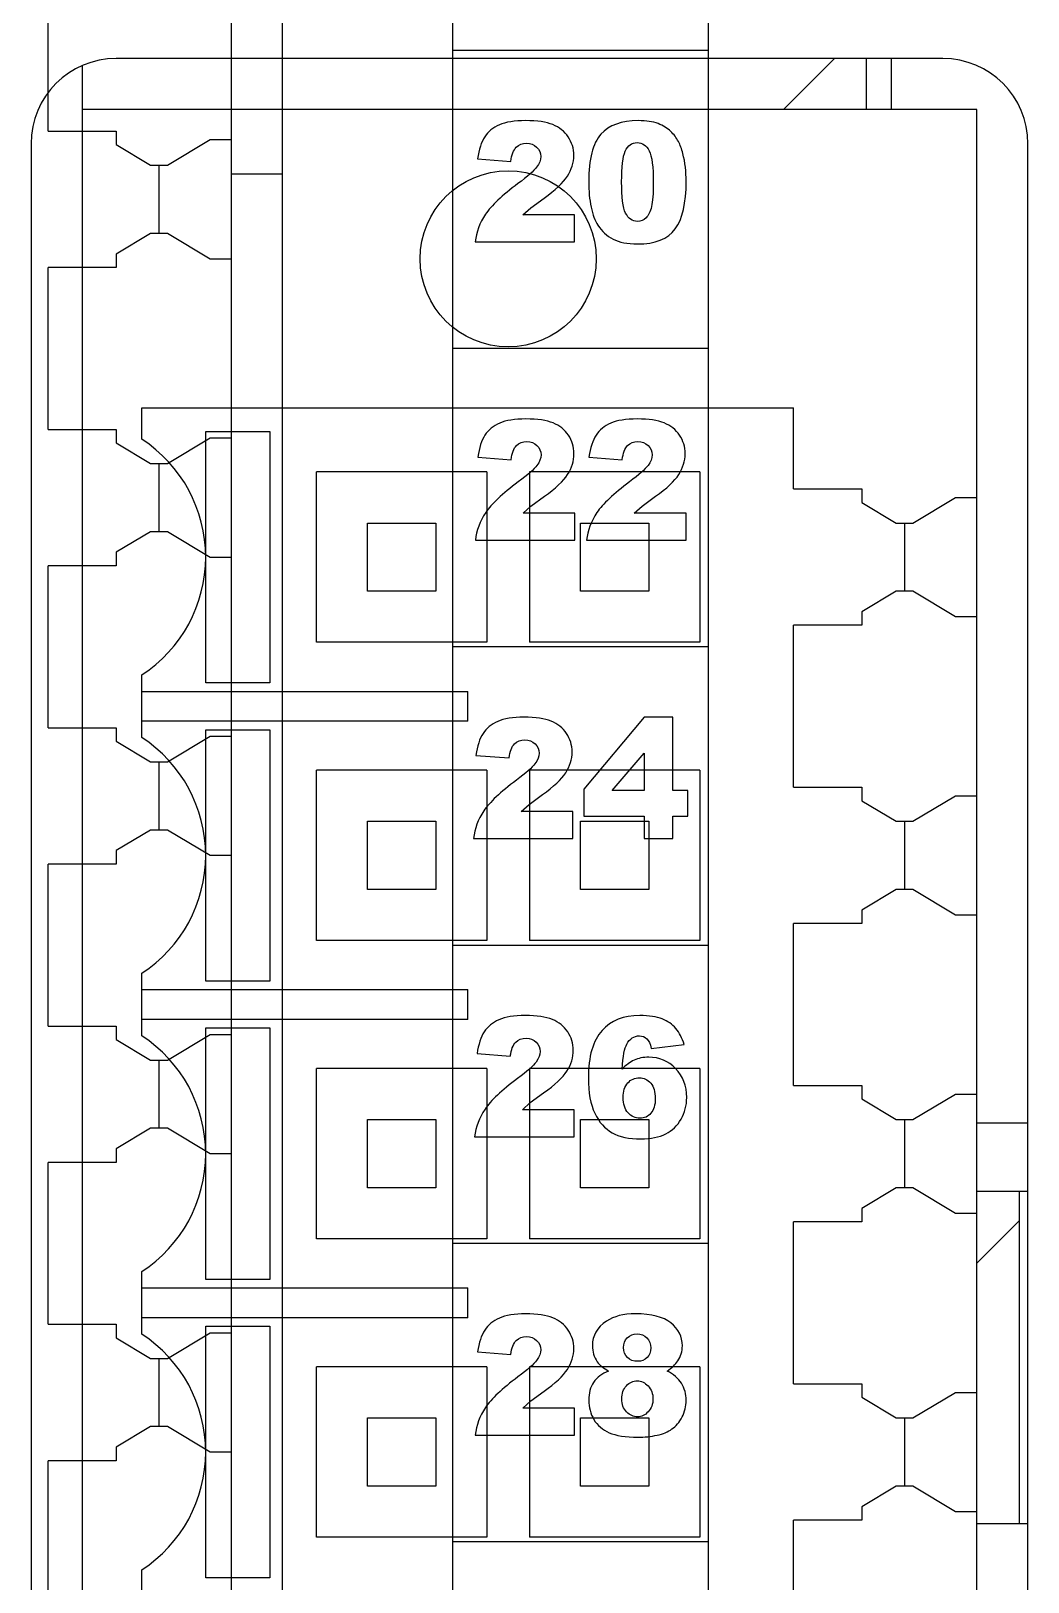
# Model space of a CAD drawing. Header units: millimetres. Extents: x 40 to 522, y -286 to 20.
# Drawn here: x 408.9 to 420.6, y -201.53 to -183.33 of the extents above; entities that cross this region are included whole.
import ezdxf

# ---------------------------------------------------------------- set-up
doc = ezdxf.new("R2010")
doc.units = ezdxf.units.MM
for name, color, linetype in [('1728620000_DXF_CONTINUOUS_LINE', 7, 'Continuous'), ('AIOJ784_4_00DXF_CONTINUOUS_LINE', 7, 'Continuous'), ('AOMJ712I_002DXF_CONTINUOUS_LINE', 7, 'Continuous'), ('IO_CH_PCB_DXF_CONTINUOUS_LINE', 7, 'Continuous'), ('TE_1734099_5DXF_CONTINUOUS_LINE', 7, 'Continuous')]:
    doc.layers.add(name, color=color, linetype=linetype)

# ---------------------------------------------------------------- blocks, each defined once
blk = doc.blocks.new('MOD_DOM724i')
at = {"linetype": 'Continuous'}
for p, q in [((129.251, 51.448), (129.251, 121.448)), ((129.851, 51.848), (129.851, 121.048)), ((131.851, 54.948), (131.851, 117.948)), ((134.851, 54.948), (134.851, 117.948)), ((127.101, 85.498), (127.101, 87.398)), ((131.851, 86.448), (134.851, 86.448)), ((127.101, 85.498), (127.901, 85.498)), ((127.901, 85.498), (127.901, 85.34)), ((128.501, 85.098), (129.001, 85.398)), ((129.001, 85.398), (129.251, 85.398)), ((127.901, 85.34), (128.304, 85.098)), ((132.141, 85.174), (132.53, 85.143)), ((128.304, 85.098), (128.501, 85.098)), ((128.401, 85.098), (128.401, 84.298)), ((129.251, 84.998), (129.851, 84.998)), ((129.251, 84.998), (129.851, 84.998)), ((132.765, 84.599), (132.922, 84.713)), ((132.672, 84.515), (132.765, 84.599)), ((133.279, 84.515), (132.672, 84.515)), ((133.279, 84.198), (133.279, 84.515)), ((128.304, 84.298), (127.901, 84.056)), ((128.501, 84.298), (128.304, 84.298)), ((129.001, 83.997), (128.501, 84.298)), ((132.112, 84.198), (133.279, 84.198)), ((127.901, 83.898), (127.101, 83.898)), ((127.101, 81.998), (127.101, 83.898)), ((127.901, 84.056), (127.901, 83.898)), ((129.251, 83.997), (129.001, 83.997)), ((134.851, 82.948), (131.851, 82.948)), ((127.101, 81.998), (127.901, 81.998)), ((127.901, 81.998), (127.901, 81.84)), ((128.501, 81.598), (129.001, 81.898)), ((129.001, 81.898), (129.251, 81.898)), ((127.901, 81.84), (128.304, 81.598)), ((128.304, 81.598), (128.501, 81.598)), ((128.401, 81.598), (128.401, 80.798)), ((132.144, 81.674), (132.533, 81.643)), ((133.448, 81.674), (133.838, 81.643)), ((132.767, 81.099), (132.925, 81.213)), ((134.072, 81.099), (134.229, 81.213)), ((132.675, 81.015), (132.767, 81.099)), ((133.282, 81.015), (132.675, 81.015)), ((133.282, 80.698), (133.282, 81.015)), ((133.979, 81.015), (134.072, 81.099)), ((134.587, 81.015), (133.979, 81.015)), ((134.587, 80.698), (134.587, 81.015)), ((128.304, 80.798), (127.901, 80.556)), ((128.501, 80.798), (128.304, 80.798)), ((129.001, 80.497), (128.501, 80.798)), ((132.115, 80.698), (133.282, 80.698)), ((133.42, 80.698), (134.587, 80.698)), ((127.901, 80.556), (127.901, 80.398)), ((129.251, 80.497), (129.001, 80.497)), ((127.901, 80.398), (127.101, 80.398)), ((127.101, 78.498), (127.101, 80.398)), ((134.851, 79.448), (131.851, 79.448)), ((134.094, 78.621), (133.386, 77.779)), ((134.433, 78.621), (134.094, 78.621)), ((134.433, 77.761), (134.433, 78.621)), ((127.101, 78.498), (127.901, 78.498)), ((127.901, 78.498), (127.901, 78.34)), ((127.901, 78.34), (128.304, 78.098)), ((128.501, 78.098), (129.001, 78.398)), ((129.001, 78.398), (129.251, 78.398)), ((128.304, 78.098), (128.501, 78.098)), ((128.401, 78.098), (128.401, 77.298)), ((132.121, 78.174), (132.511, 78.143)), ((133.719, 77.761), (134.094, 78.201)), ((134.094, 78.201), (134.094, 77.761)), ((132.745, 77.599), (132.902, 77.713)), ((133.386, 77.779), (133.386, 77.459)), ((134.094, 77.761), (133.719, 77.761)), ((134.609, 77.761), (134.433, 77.761)), ((134.609, 77.459), (134.609, 77.761)), ((132.652, 77.515), (132.745, 77.599)), ((133.26, 77.515), (132.652, 77.515)), ((133.26, 77.198), (133.26, 77.515)), ((133.386, 77.459), (134.094, 77.459)), ((134.094, 77.459), (134.094, 77.198)), ((134.433, 77.459), (134.609, 77.459)), ((134.433, 77.198), (134.433, 77.459)), ((128.304, 77.298), (127.901, 77.056)), ((128.501, 77.298), (128.304, 77.298)), ((129.001, 76.997), (128.501, 77.298)), ((132.093, 77.198), (133.26, 77.198)), ((134.094, 77.198), (134.433, 77.198)), ((127.901, 77.056), (127.901, 76.898)), ((129.251, 76.997), (129.001, 76.997)), ((127.901, 76.898), (127.101, 76.898)), ((127.101, 74.998), (127.101, 76.898)), ((131.851, 75.948), (134.851, 75.948)), ((127.101, 74.998), (127.901, 74.998)), ((127.901, 74.998), (127.901, 74.84)), ((127.901, 74.84), (128.304, 74.598)), ((128.501, 74.598), (129.001, 74.898)), ((129.001, 74.898), (129.251, 74.898)), ((132.135, 74.674), (132.525, 74.643)), ((134.179, 74.735), (134.565, 74.782)), ((128.304, 74.598), (128.501, 74.598)), ((128.401, 74.598), (128.401, 73.798)), ((132.666, 74.015), (132.759, 74.099)), ((132.759, 74.099), (132.916, 74.213)), ((133.273, 74.015), (132.666, 74.015)), ((133.273, 73.698), (133.273, 74.015)), ((128.304, 73.798), (127.901, 73.556)), ((128.501, 73.798), (128.304, 73.798)), ((129.001, 73.497), (128.501, 73.798)), ((127.901, 73.556), (127.901, 73.398)), ((132.106, 73.698), (133.273, 73.698)), ((127.901, 73.398), (127.101, 73.398)), ((127.101, 71.498), (127.101, 73.398)), ((129.251, 73.497), (129.001, 73.497)), ((134.851, 72.448), (131.851, 72.448)), ((127.101, 71.498), (127.901, 71.498)), ((127.901, 71.498), (127.901, 71.34)), ((127.901, 71.34), (128.304, 71.098)), ((128.501, 71.098), (129.001, 71.398)), ((129.001, 71.398), (129.251, 71.398)), ((132.141, 71.174), (132.53, 71.143)), ((128.304, 71.098), (128.501, 71.098)), ((128.401, 71.098), (128.401, 70.298)), ((132.765, 70.599), (132.922, 70.713)), ((132.672, 70.515), (132.765, 70.599)), ((133.279, 70.515), (132.672, 70.515)), ((133.279, 70.198), (133.279, 70.515)), ((128.304, 70.298), (127.901, 70.056)), ((128.501, 70.298), (128.304, 70.298)), ((129.001, 69.997), (128.501, 70.298)), ((132.112, 70.198), (133.279, 70.198)), ((127.901, 69.898), (127.101, 69.898)), ((127.101, 67.998), (127.101, 69.898)), ((127.901, 70.056), (127.901, 69.898)), ((129.251, 69.997), (129.001, 69.997)), ((134.851, 68.948), (131.851, 68.948))]:
    blk.add_line(p, q, dxfattribs=at)
blk.add_arc((134.025, 71.245), 1.071, 270.0061, 282.0044, dxfattribs=at)
for points in [[(132.397, 85.572), (132.322, 85.539), (132.265, 85.492), (132.225, 85.431)], [(132.705, 85.621), (132.573, 85.621), (132.471, 85.604), (132.397, 85.572)], [(133.024, 85.574), (132.948, 85.605), (132.842, 85.621), (132.705, 85.621)], [(133.204, 85.43), (133.16, 85.495), (133.101, 85.543), (133.024, 85.574)], [(134.027, 85.621), (133.83, 85.621), (133.684, 85.568), (133.589, 85.462)], [(134.259, 85.586), (134.198, 85.609), (134.12, 85.621), (134.027, 85.621)], [(134.407, 85.495), (134.369, 85.533), (134.319, 85.563), (134.259, 85.586)], [(132.225, 85.431), (132.184, 85.369), (132.156, 85.283), (132.141, 85.174)], [(132.594, 85.308), (132.625, 85.339), (132.666, 85.355), (132.716, 85.355)], [(132.716, 85.355), (132.763, 85.355), (132.803, 85.34), (132.834, 85.309)], [(133.27, 85.214), (133.27, 85.294), (133.248, 85.365), (133.204, 85.43)], [(133.589, 85.462), (133.493, 85.355), (133.445, 85.169), (133.445, 84.903)], [(133.874, 85.264), (133.903, 85.329), (133.949, 85.363), (134.014, 85.363)], [(134.014, 85.363), (134.077, 85.363), (134.123, 85.33), (134.155, 85.266)], [(134.497, 85.378), (134.475, 85.419), (134.445, 85.458), (134.407, 85.495)], [(134.55, 85.235), (134.537, 85.289), (134.519, 85.337), (134.497, 85.378)], [(132.53, 85.143), (132.541, 85.221), (132.562, 85.277), (132.594, 85.308)], [(132.834, 85.309), (132.866, 85.279), (132.882, 85.242), (132.882, 85.2)], [(132.882, 85.2), (132.882, 85.16), (132.866, 85.119), (132.834, 85.075)], [(133.194, 84.969), (133.244, 85.047), (133.27, 85.128), (133.27, 85.214)], [(133.831, 84.902), (133.831, 85.078), (133.845, 85.199), (133.874, 85.264)], [(134.155, 85.266), (134.186, 85.202), (134.203, 85.077), (134.203, 84.892)], [(134.589, 84.908), (134.589, 85.021), (134.576, 85.13), (134.55, 85.235)], [(132.834, 85.075), (132.802, 85.031), (132.729, 84.966), (132.615, 84.882)], [(132.615, 84.882), (132.428, 84.744), (132.301, 84.623), (132.233, 84.522)], [(132.922, 84.713), (133.054, 84.806), (133.144, 84.891), (133.194, 84.969)], [(133.445, 84.903), (133.445, 84.794), (133.454, 84.696), (133.473, 84.606)], [(133.878, 84.537), (133.846, 84.601), (133.831, 84.724), (133.831, 84.902)], [(134.203, 84.892), (134.203, 84.765), (134.195, 84.671), (134.182, 84.612)], [(134.461, 84.35), (134.546, 84.468), (134.589, 84.654), (134.589, 84.908)], [(132.233, 84.522), (132.166, 84.421), (132.126, 84.312), (132.112, 84.198)], [(133.473, 84.606), (133.492, 84.517), (133.518, 84.447), (133.552, 84.395)], [(134.015, 84.439), (133.955, 84.439), (133.909, 84.472), (133.878, 84.537)], [(134.118, 84.48), (134.089, 84.453), (134.055, 84.439), (134.015, 84.439)], [(134.182, 84.612), (134.168, 84.552), (134.146, 84.508), (134.118, 84.48)], [(133.552, 84.395), (133.598, 84.323), (133.658, 84.267), (133.731, 84.23)], [(134.016, 84.174), (134.226, 84.174), (134.374, 84.232), (134.461, 84.35)], [(133.731, 84.23), (133.803, 84.193), (133.898, 84.174), (134.016, 84.174)], [(132.4, 82.072), (132.325, 82.039), (132.268, 81.992), (132.227, 81.931)], [(132.708, 82.121), (132.576, 82.121), (132.474, 82.104), (132.4, 82.072)], [(133.027, 82.074), (132.951, 82.105), (132.845, 82.121), (132.708, 82.121)], [(133.207, 81.93), (133.163, 81.995), (133.103, 82.043), (133.027, 82.074)], [(133.704, 82.072), (133.63, 82.039), (133.572, 81.992), (133.532, 81.931)], [(134.013, 82.121), (133.881, 82.121), (133.779, 82.104), (133.704, 82.072)], [(134.331, 82.074), (134.255, 82.105), (134.149, 82.121), (134.013, 82.121)], [(134.511, 81.93), (134.467, 81.995), (134.408, 82.043), (134.331, 82.074)], [(132.227, 81.931), (132.187, 81.869), (132.159, 81.783), (132.144, 81.674)], [(133.272, 81.714), (133.272, 81.794), (133.25, 81.865), (133.207, 81.93)], [(133.532, 81.931), (133.491, 81.869), (133.463, 81.783), (133.448, 81.674)], [(134.577, 81.714), (134.577, 81.794), (134.555, 81.865), (134.511, 81.93)], [(132.533, 81.643), (132.544, 81.721), (132.565, 81.777), (132.597, 81.808)], [(132.597, 81.808), (132.628, 81.839), (132.669, 81.855), (132.719, 81.855)], [(132.719, 81.855), (132.766, 81.855), (132.805, 81.84), (132.837, 81.809)], [(132.837, 81.809), (132.868, 81.779), (132.885, 81.742), (132.885, 81.7)], [(133.197, 81.469), (133.247, 81.547), (133.272, 81.628), (133.272, 81.714)], [(133.838, 81.643), (133.848, 81.721), (133.869, 81.777), (133.901, 81.808)], [(133.901, 81.808), (133.932, 81.839), (133.973, 81.855), (134.023, 81.855)], [(134.023, 81.855), (134.071, 81.855), (134.11, 81.84), (134.141, 81.809)], [(134.141, 81.809), (134.173, 81.779), (134.189, 81.742), (134.189, 81.7)], [(134.502, 81.469), (134.551, 81.547), (134.577, 81.628), (134.577, 81.714)], [(132.837, 81.575), (132.805, 81.531), (132.732, 81.466), (132.618, 81.382)], [(132.885, 81.7), (132.885, 81.66), (132.868, 81.619), (132.837, 81.575)], [(134.141, 81.575), (134.109, 81.531), (134.036, 81.466), (133.923, 81.382)], [(134.189, 81.7), (134.189, 81.66), (134.173, 81.619), (134.141, 81.575)], [(132.618, 81.382), (132.431, 81.244), (132.304, 81.123), (132.236, 81.022)], [(132.925, 81.213), (133.057, 81.306), (133.147, 81.391), (133.197, 81.469)], [(133.923, 81.382), (133.736, 81.244), (133.609, 81.123), (133.541, 81.022)], [(134.229, 81.213), (134.361, 81.306), (134.452, 81.391), (134.502, 81.469)], [(132.236, 81.022), (132.168, 80.921), (132.128, 80.812), (132.115, 80.698)], [(133.541, 81.022), (133.473, 80.921), (133.433, 80.812), (133.42, 80.698)], [(132.686, 78.621), (132.554, 78.621), (132.452, 78.604), (132.377, 78.572)], [(133.004, 78.574), (132.928, 78.605), (132.822, 78.621), (132.686, 78.621)], [(132.377, 78.572), (132.303, 78.539), (132.245, 78.492), (132.205, 78.431)], [(133.184, 78.43), (133.14, 78.495), (133.081, 78.543), (133.004, 78.574)], [(132.205, 78.431), (132.164, 78.369), (132.137, 78.283), (132.121, 78.174)], [(132.511, 78.143), (132.521, 78.221), (132.542, 78.277), (132.574, 78.308)], [(132.574, 78.308), (132.605, 78.339), (132.646, 78.355), (132.696, 78.355)], [(132.696, 78.355), (132.744, 78.355), (132.783, 78.34), (132.815, 78.309)], [(132.815, 78.309), (132.846, 78.279), (132.862, 78.242), (132.862, 78.2)], [(133.25, 78.214), (133.25, 78.294), (133.228, 78.365), (133.184, 78.43)], [(132.814, 78.075), (132.782, 78.031), (132.709, 77.966), (132.596, 77.882)], [(132.862, 78.2), (132.862, 78.16), (132.846, 78.119), (132.814, 78.075)], [(133.175, 77.969), (133.224, 78.047), (133.25, 78.128), (133.25, 78.214)], [(132.902, 77.713), (133.034, 77.806), (133.125, 77.891), (133.175, 77.969)], [(132.596, 77.882), (132.409, 77.744), (132.282, 77.623), (132.214, 77.522)], [(132.214, 77.522), (132.146, 77.421), (132.106, 77.312), (132.093, 77.198)], [(132.391, 75.072), (132.317, 75.039), (132.259, 74.992), (132.219, 74.931)], [(132.699, 75.121), (132.568, 75.121), (132.465, 75.104), (132.391, 75.072)], [(133.018, 75.074), (132.942, 75.105), (132.836, 75.121), (132.699, 75.121)], [(133.198, 74.93), (133.154, 74.995), (133.095, 75.043), (133.018, 75.074)], [(134.043, 75.121), (133.854, 75.121), (133.707, 75.062), (133.601, 74.945)], [(134.307, 75.082), (134.242, 75.108), (134.154, 75.121), (134.043, 75.121)], [(134.468, 74.969), (134.425, 75.019), (134.372, 75.056), (134.307, 75.082)], [(132.219, 74.931), (132.178, 74.869), (132.15, 74.783), (132.135, 74.674)], [(132.525, 74.643), (132.535, 74.721), (132.556, 74.777), (132.588, 74.808)], [(132.588, 74.808), (132.619, 74.839), (132.66, 74.855), (132.71, 74.855)], [(132.71, 74.855), (132.758, 74.855), (132.797, 74.84), (132.828, 74.809)], [(132.828, 74.809), (132.86, 74.779), (132.876, 74.742), (132.876, 74.7)], [(133.264, 74.714), (133.264, 74.794), (133.242, 74.865), (133.198, 74.93)], [(133.601, 74.945), (133.494, 74.827), (133.441, 74.642), (133.441, 74.39)], [(133.892, 74.787), (133.927, 74.85), (133.976, 74.883), (134.039, 74.883)], [(134.039, 74.883), (134.074, 74.883), (134.103, 74.871), (134.127, 74.849)], [(134.127, 74.849), (134.151, 74.826), (134.168, 74.788), (134.179, 74.735)], [(134.565, 74.782), (134.543, 74.857), (134.51, 74.92), (134.468, 74.969)], [(132.876, 74.7), (132.876, 74.66), (132.86, 74.619), (132.828, 74.575)], [(133.189, 74.469), (133.238, 74.547), (133.264, 74.628), (133.264, 74.714)], [(133.836, 74.493), (133.847, 74.643), (133.866, 74.741), (133.892, 74.787)], [(134.149, 74.632), (134.084, 74.632), (134.028, 74.62), (133.979, 74.597)], [(134.465, 74.498), (134.379, 74.587), (134.273, 74.632), (134.149, 74.632)], [(132.828, 74.575), (132.796, 74.531), (132.723, 74.466), (132.61, 74.382)], [(132.916, 74.213), (133.048, 74.306), (133.139, 74.391), (133.189, 74.469)], [(133.979, 74.597), (133.929, 74.574), (133.882, 74.54), (133.836, 74.493)], [(134.595, 74.159), (134.595, 74.295), (134.551, 74.408), (134.465, 74.498)], [(132.61, 74.382), (132.423, 74.244), (132.296, 74.123), (132.228, 74.022)], [(133.441, 74.39), (133.441, 74.217), (133.466, 74.079), (133.517, 73.974)], [(133.849, 74.159), (133.849, 74.233), (133.867, 74.291), (133.904, 74.331)], [(133.904, 74.331), (133.94, 74.371), (133.986, 74.391), (134.04, 74.391)], [(134.04, 74.391), (134.093, 74.391), (134.137, 74.37), (134.172, 74.328)], [(134.172, 74.328), (134.208, 74.287), (134.226, 74.227), (134.226, 74.148)], [(133.907, 73.98), (133.868, 74.023), (133.849, 74.082), (133.849, 74.159)], [(134.226, 74.148), (134.226, 74.071), (134.209, 74.013), (134.175, 73.974)], [(134.529, 73.906), (134.573, 73.982), (134.595, 74.066), (134.595, 74.159)], [(132.228, 74.022), (132.16, 73.921), (132.12, 73.812), (132.106, 73.698)], [(133.517, 73.974), (133.568, 73.868), (133.635, 73.793), (133.72, 73.745)], [(134.047, 73.916), (133.992, 73.916), (133.945, 73.937), (133.907, 73.98)], [(134.175, 73.974), (134.141, 73.935), (134.098, 73.916), (134.047, 73.916)], [(134.348, 73.732), (134.425, 73.771), (134.485, 73.829), (134.529, 73.906)], [(133.72, 73.745), (133.804, 73.698), (133.917, 73.674), (134.057, 73.674)], [(134.057, 73.674), (134.174, 73.674), (134.27, 73.694), (134.348, 73.732)], [(132.397, 71.572), (132.322, 71.539), (132.265, 71.492), (132.225, 71.431)], [(132.705, 71.621), (132.573, 71.621), (132.471, 71.604), (132.397, 71.572)], [(133.024, 71.574), (132.948, 71.605), (132.842, 71.621), (132.705, 71.621)], [(133.204, 71.43), (133.16, 71.495), (133.101, 71.543), (133.024, 71.574)], [(133.654, 71.535), (133.543, 71.461), (133.488, 71.365), (133.488, 71.248)], [(133.994, 71.621), (133.853, 71.621), (133.739, 71.593), (133.654, 71.535)], [(134.409, 71.514), (134.319, 71.585), (134.182, 71.621), (133.994, 71.621)], [(132.225, 71.431), (132.184, 71.369), (132.156, 71.283), (132.141, 71.174)], [(132.594, 71.308), (132.625, 71.339), (132.666, 71.355), (132.716, 71.355)], [(132.716, 71.355), (132.763, 71.355), (132.803, 71.34), (132.834, 71.309)], [(133.27, 71.214), (133.27, 71.294), (133.248, 71.365), (133.204, 71.43)], [(133.854, 71.225), (133.854, 71.272), (133.868, 71.31), (133.898, 71.34)], [(133.898, 71.34), (133.928, 71.369), (133.966, 71.385), (134.014, 71.385)], [(134.014, 71.385), (134.059, 71.385), (134.098, 71.369), (134.128, 71.339)], [(134.128, 71.339), (134.158, 71.308), (134.173, 71.269), (134.173, 71.221)], [(134.544, 71.245), (134.544, 71.353), (134.499, 71.443), (134.409, 71.514)], [(132.53, 71.143), (132.541, 71.221), (132.562, 71.277), (132.594, 71.308)], [(132.834, 71.309), (132.866, 71.279), (132.882, 71.242), (132.882, 71.2)], [(132.882, 71.2), (132.882, 71.16), (132.866, 71.119), (132.834, 71.075)], [(133.194, 70.969), (133.244, 71.047), (133.27, 71.128), (133.27, 71.214)], [(133.488, 71.248), (133.488, 71.176), (133.507, 71.113), (133.545, 71.059)], [(133.899, 71.108), (133.868, 71.137), (133.854, 71.176), (133.854, 71.225)], [(134.173, 71.221), (134.173, 71.174), (134.159, 71.136), (134.13, 71.107)], [(134.49, 71.069), (134.525, 71.123), (134.544, 71.182), (134.544, 71.245)], [(132.834, 71.075), (132.802, 71.031), (132.729, 70.966), (132.615, 70.882)], [(133.545, 71.059), (133.573, 71.019), (133.618, 70.983), (133.679, 70.95)], [(134.02, 71.064), (133.97, 71.064), (133.929, 71.078), (133.899, 71.108)], [(134.13, 71.107), (134.101, 71.078), (134.064, 71.064), (134.02, 71.064)], [(134.364, 70.95), (134.421, 70.988), (134.463, 71.027), (134.49, 71.069)], [(132.615, 70.882), (132.428, 70.744), (132.301, 70.623), (132.233, 70.522)], [(132.922, 70.713), (133.054, 70.806), (133.144, 70.891), (133.194, 70.969)], [(133.503, 70.817), (133.464, 70.76), (133.445, 70.691), (133.445, 70.609)], [(133.679, 70.95), (133.599, 70.919), (133.541, 70.875), (133.503, 70.817)], [(133.887, 70.777), (133.923, 70.815), (133.965, 70.835), (134.014, 70.835)], [(134.014, 70.835), (134.062, 70.835), (134.105, 70.814), (134.142, 70.775)], [(134.533, 70.806), (134.496, 70.865), (134.439, 70.914), (134.364, 70.95)], [(134.589, 70.607), (134.589, 70.68), (134.57, 70.746), (134.533, 70.806)], [(133.445, 70.609), (133.445, 70.525), (133.465, 70.449), (133.506, 70.381)], [(133.833, 70.623), (133.833, 70.687), (133.85, 70.739), (133.887, 70.777)], [(133.889, 70.47), (133.851, 70.51), (133.833, 70.56), (133.833, 70.623)], [(134.142, 70.775), (134.18, 70.735), (134.199, 70.685), (134.199, 70.623)], [(134.199, 70.623), (134.199, 70.562), (134.18, 70.512), (134.143, 70.472)], [(134.541, 70.411), (134.573, 70.472), (134.589, 70.537), (134.589, 70.607)], [(132.233, 70.522), (132.166, 70.421), (132.126, 70.312), (132.112, 70.198)], [(134.018, 70.412), (133.97, 70.412), (133.927, 70.432), (133.889, 70.47)], [(134.143, 70.472), (134.106, 70.432), (134.064, 70.412), (134.018, 70.412)], [(133.506, 70.381), (133.547, 70.312), (133.607, 70.261), (133.685, 70.226)], [(134.248, 70.197), (134.317, 70.212), (134.375, 70.237), (134.422, 70.27)], [(134.422, 70.27), (134.469, 70.303), (134.508, 70.349), (134.541, 70.411)], [(133.685, 70.226), (133.763, 70.192), (133.876, 70.174), (134.025, 70.174)]]:
    blk.add_open_spline(points, degree=3, dxfattribs=at)
blk = doc.blocks.new('MOD_AOM712i')
at = {"layer": '1728620000_DXF_CONTINUOUS_LINE', "color": 7, "linetype": 'Continuous'}
for p, q in [((7.5, 85.75), (7.5, 15.75)), ((18, 85.75), (7.5, 85.75)), ((18, 15.75), (18, 85.75)), ((8.2, 81.883), (8.2, 82.25)), ((8.2, 82.25), (15.85, 82.25)), ((15.85, 81.3), (15.85, 82.25)), ((8.95, 80.504), (8.95, 81.975)), ((8.95, 81.975), (9.702, 81.975)), ((9.702, 81.975), (9.702, 79.025)), ((10.25, 79.5), (10.25, 81.5)), ((12.25, 81.5), (10.25, 81.5)), ((12.25, 81.5), (12.25, 79.5)), ((12.75, 81.5), (12.75, 79.5)), ((14.75, 81.5), (12.75, 81.5)), ((14.75, 81.5), (14.75, 79.5)), ((15.85, 81.3), (16.65, 81.3)), ((16.65, 81.3), (16.65, 81.142)), ((17.25, 80.9), (17.75, 81.2)), ((17.75, 81.2), (18, 81.2)), ((16.65, 81.142), (17.053, 80.9)), ((10.85, 80.1), (10.85, 80.9)), ((10.85, 80.9), (11.65, 80.9)), ((11.65, 80.9), (11.65, 80.1)), ((13.35, 80.1), (13.35, 80.9)), ((13.35, 80.9), (14.15, 80.9)), ((14.15, 80.9), (14.15, 80.1)), ((17.053, 80.9), (17.25, 80.9)), ((17.15, 80.9), (17.15, 80.1)), ((8.95, 79.025), (8.95, 80.496)), ((11.65, 80.1), (10.85, 80.1)), ((14.15, 80.1), (13.35, 80.1)), ((17.053, 80.1), (16.65, 79.858)), ((17.25, 80.1), (17.053, 80.1)), ((17.75, 79.8), (17.25, 80.1)), ((16.65, 79.858), (16.65, 79.7)), ((18, 79.8), (17.75, 79.8)), ((15.85, 77.8), (15.85, 79.7)), ((16.65, 79.7), (15.85, 79.7)), ((12.25, 79.5), (10.25, 79.5)), ((14.75, 79.5), (12.75, 79.5)), ((8.2, 78.383), (8.2, 79.117)), ((9.702, 79.025), (8.95, 79.025)), ((8.2, 78.925), (12.025, 78.925)), ((12.025, 78.575), (12.025, 78.925)), ((12.025, 78.575), (8.2, 78.575)), ((8.95, 77.004), (8.95, 78.475)), ((8.95, 78.475), (9.702, 78.475)), ((9.702, 78.475), (9.702, 75.525)), ((10.25, 76), (10.25, 78)), ((12.25, 78), (10.25, 78)), ((12.25, 78), (12.25, 76)), ((12.75, 78), (12.75, 76)), ((14.75, 78), (12.75, 78)), ((14.75, 78), (14.75, 76)), ((15.85, 77.8), (16.65, 77.8)), ((16.65, 77.8), (16.65, 77.642)), ((16.65, 77.642), (17.053, 77.4)), ((17.25, 77.4), (17.75, 77.7)), ((17.75, 77.7), (18, 77.7)), ((10.85, 76.6), (10.85, 77.4)), ((10.85, 77.4), (11.65, 77.4)), ((11.65, 77.4), (11.65, 76.6)), ((13.35, 76.6), (13.35, 77.4)), ((13.35, 77.4), (14.15, 77.4)), ((14.15, 77.4), (14.15, 76.6)), ((17.053, 77.4), (17.25, 77.4)), ((17.15, 77.4), (17.15, 76.6)), ((8.95, 75.525), (8.95, 76.996)), ((11.65, 76.6), (10.85, 76.6)), ((14.15, 76.6), (13.35, 76.6)), ((17.053, 76.6), (16.65, 76.358)), ((17.25, 76.6), (17.053, 76.6)), ((17.75, 76.3), (17.25, 76.6)), ((16.65, 76.358), (16.65, 76.2)), ((18, 76.3), (17.75, 76.3)), ((15.85, 74.3), (15.85, 76.2)), ((16.65, 76.2), (15.85, 76.2)), ((12.25, 76), (10.25, 76)), ((14.75, 76), (12.75, 76)), ((8.2, 74.883), (8.2, 75.617)), ((9.702, 75.525), (8.95, 75.525)), ((8.2, 75.425), (12.025, 75.425)), ((12.025, 75.075), (12.025, 75.425)), ((12.025, 75.075), (8.2, 75.075)), ((8.95, 73.504), (8.95, 74.975)), ((8.95, 74.975), (9.702, 74.975)), ((9.702, 74.975), (9.702, 72.025)), ((10.25, 72.5), (10.25, 74.5)), ((12.25, 74.5), (10.25, 74.5)), ((12.25, 74.5), (12.25, 72.5)), ((12.75, 74.5), (12.75, 72.5)), ((14.75, 74.5), (12.75, 74.5)), ((14.75, 74.5), (14.75, 72.5)), ((15.85, 74.3), (16.65, 74.3)), ((16.65, 74.3), (16.65, 74.142)), ((16.65, 74.142), (17.053, 73.9)), ((17.25, 73.9), (17.75, 74.2)), ((17.75, 74.2), (18, 74.2)), ((10.85, 73.1), (10.85, 73.9)), ((10.85, 73.9), (11.65, 73.9)), ((11.65, 73.9), (11.65, 73.1)), ((13.35, 73.1), (13.35, 73.9)), ((13.35, 73.9), (14.15, 73.9)), ((14.15, 73.9), (14.15, 73.1)), ((17.053, 73.9), (17.25, 73.9)), ((17.15, 73.9), (17.15, 73.1)), ((8.95, 72.025), (8.95, 73.496)), ((11.65, 73.1), (10.85, 73.1)), ((14.15, 73.1), (13.35, 73.1)), ((17.053, 73.1), (16.65, 72.858)), ((17.25, 73.1), (17.053, 73.1)), ((17.75, 72.8), (17.25, 73.1)), ((16.65, 72.858), (16.65, 72.7)), ((18, 72.8), (17.75, 72.8)), ((15.85, 70.8), (15.85, 72.7)), ((16.65, 72.7), (15.85, 72.7)), ((12.25, 72.5), (10.25, 72.5)), ((14.75, 72.5), (12.75, 72.5)), ((8.2, 71.383), (8.2, 72.117)), ((8.2, 71.925), (12.025, 71.925)), ((9.702, 72.025), (8.95, 72.025)), ((12.025, 71.575), (12.025, 71.925)), ((12.025, 71.575), (8.2, 71.575)), ((8.95, 70.004), (8.95, 71.475)), ((8.95, 71.475), (9.702, 71.475)), ((9.702, 71.475), (9.702, 68.525)), ((10.25, 69), (10.25, 71)), ((12.25, 71), (10.25, 71)), ((12.25, 71), (12.25, 69)), ((12.75, 71), (12.75, 69)), ((14.75, 71), (12.75, 71)), ((14.75, 71), (14.75, 69)), ((15.85, 70.8), (16.65, 70.8)), ((16.65, 70.8), (16.65, 70.642)), ((16.65, 70.642), (17.053, 70.4)), ((17.25, 70.4), (17.75, 70.7)), ((17.75, 70.7), (18, 70.7)), ((10.85, 69.6), (10.85, 70.4)), ((10.85, 70.4), (11.65, 70.4)), ((11.65, 70.4), (11.65, 69.6)), ((13.35, 69.6), (13.35, 70.4)), ((13.35, 70.4), (14.15, 70.4)), ((14.15, 70.4), (14.15, 69.6)), ((17.053, 70.4), (17.25, 70.4)), ((17.15, 70.4), (17.15, 69.6)), ((8.95, 68.525), (8.95, 69.996)), ((11.65, 69.6), (10.85, 69.6)), ((14.15, 69.6), (13.35, 69.6)), ((17.053, 69.6), (16.65, 69.358)), ((17.25, 69.6), (17.053, 69.6)), ((17.75, 69.3), (17.25, 69.6)), ((16.65, 69.358), (16.65, 69.2)), ((15.85, 67.3), (15.85, 69.2)), ((16.65, 69.2), (15.85, 69.2)), ((18, 69.3), (17.75, 69.3)), ((12.25, 69), (10.25, 69)), ((14.75, 69), (12.75, 69)), ((8.2, 67.883), (8.2, 68.617)), ((9.702, 68.525), (8.95, 68.525))]:
    blk.add_line(p, q, dxfattribs=at)
blk.add_circle((12.5, 84), 1.033, dxfattribs=at)
for centre in [(7.3, 80.5), (7.3, 77), (7.3, 73.5), (7.3, 70)]:
    blk.add_arc(centre, 1.65, 303.0557, 56.9443, dxfattribs=at)
at = {"layer": 'AIOJ784_4_00DXF_CONTINUOUS_LINE', "color": 2, "linetype": 'Continuous'}
for p, q in [((15.729, 85.75), (16.329, 86.35)), ((18, 72.216), (18.5, 72.716))]:
    blk.add_line(p, q, dxfattribs=at)
at = {"layer": 'AIOJ784_4_00DXF_CONTINUOUS_LINE', "color": 7, "linetype": 'Continuous'}
blk.add_line((16.7, 86.35), (16.7, 85.75), dxfattribs=at)
at = {"layer": 'AOMJ712I_002DXF_CONTINUOUS_LINE', "color": 7, "linetype": 'Continuous'}
for p, q in [((17.6, 86.35), (7.9, 86.35)), ((6.9, 85.35), (6.9, 16.15)), ((18.6, 16.15), (18.6, 85.35))]:
    blk.add_line(p, q, dxfattribs=at)
for centre, start, end in [((7.9, 85.35), 90, 180), ((17.6, 85.35), 0, 90)]:
    blk.add_arc(centre, 1, start, end, dxfattribs=at)
at = {"layer": 'IO_CH_PCB_DXF_CONTINUOUS_LINE', "color": 7, "linetype": 'Continuous'}
blk.add_line((7.5, 86.266), (7.5, 85.75), dxfattribs=at)
at = {"layer": 'TE_1734099_5DXF_CONTINUOUS_LINE', "color": 7, "linetype": 'Continuous'}
for p, q in [((17, 85.75), (17, 86.35)), ((18.6, 73.86), (18, 73.86)), ((18, 73.06), (18.6, 73.06)), ((18.5, 69.16), (18.5, 73.06)), ((18, 69.16), (18.6, 69.16))]:
    blk.add_line(p, q, dxfattribs=at)

msp = doc.modelspace()

# ---------------------------------------------------------------- block references
for name, p in [('MOD_DOM724i', (282, -270)), ('MOD_AOM712i', (402, -270))]:
    msp.add_blockref(name, p)

doc.saveas('drawing.dxf')
